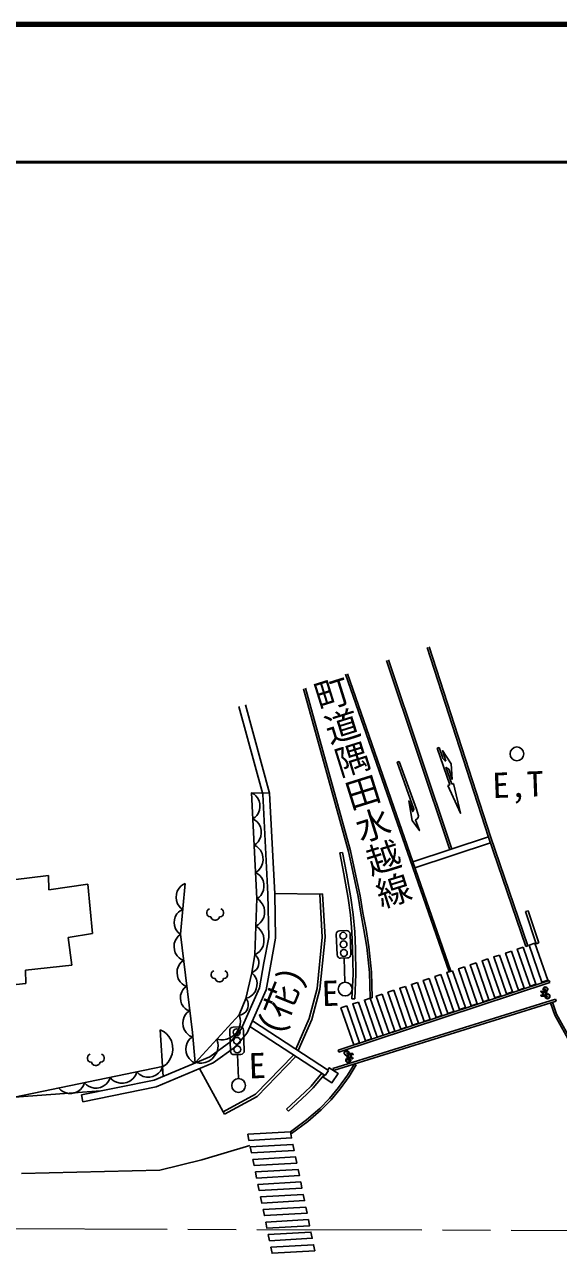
# Model space of a CAD drawing. Units: millimetres, scale not verified. Extents: x 40000 to 680000, y 20000 to 380000.
# Drawn here: x 459294 to 498123, y 291277 to 380000 of the extents above; entities that cross this region are included whole.
import ezdxf
from ezdxf.enums import TextEntityAlignment as Align

# ---------------------------------------------------------------- set-up
doc = ezdxf.new("R2010")
doc.units = ezdxf.units.MM
doc.header["$LTSCALE"] = 1000
doc.linetypes.add('CHAIN', pattern=[18.5, 12, -1.5, 3.5, -1.5])
for name, color, linetype, lineweight in [('M-BGD', 7, 'Continuous', 25), ('M-BMK', 2, 'CHAIN', 13), ('M-STR-STRC', 7, 'Continuous', 25), ('M-TTL', 2, 'Continuous', 140), ('M-TTL-LINE', 7, 'Continuous', 50)]:
    doc.layers.add(name, color=color, linetype=linetype, lineweight=lineweight)
doc.layers.add('M-BMK-HTXT', color=7, linetype='Continuous')
doc.styles.add('@ＭＳ ゴシック', font='')
doc.styles.add('ＭＳ ゴシック', font='')
doc.styles.get('@ＭＳ ゴシック').set_extended_font_data('@MS Gothic')
doc.styles.get('ＭＳ ゴシック').set_extended_font_data('MS Gothic')

# ---------------------------------------------------------------- blocks, each defined once
blk = doc.blocks.new('circle')
at = {"color": 0, "linetype": 'Continuous', "lineweight": -2}
blk.add_circle((0, 0), 1.25, dxfattribs=at)

msp = doc.modelspace()

# ---------------------------------------------------------------- linework, layer by layer
at = {"layer": 'M-BGD'}
for p, q in [((485609, 333775), (490209, 320037)), ((485751, 333823), (490352, 320084)), ((490157, 311161), (482635, 332793)), ((490300, 311209), (482782, 332829)), ((482844, 319911), (479592, 331728)), ((476622, 324069), (474882, 330443)), ((477119, 324149), (475364, 330575)), ((489434, 327472), (489291, 327423)), ((490209, 324754), (489291, 327423)), ((489677, 326764), (489434, 327472)), ((490352, 324803), (489930, 326030)), ((490396, 325138), (490134, 325901)), ((490066, 324705), (490209, 324754)), ((490495, 324852), (490352, 324803)), ((475986, 324063), (475791, 324167)), ((477119, 324149), (475791, 324167)), ((475791, 324167), (476180, 316489)), ((476106, 323955), (475986, 324063)), ((476228, 323809), (476106, 323955)), ((476996, 316805), (476622, 324069)), ((477496, 316822), (477119, 324149)), ((476353, 323587), (476228, 323809)), ((476402, 323361), (476353, 323587)), ((476388, 322904), (476414, 323134)), ((476414, 323134), (476402, 323361)), ((475887, 322270), (476071, 322393)), ((476082, 322166), (475887, 322270)), ((476071, 322393), (476179, 322513)), ((476202, 322058), (476082, 322166)), ((476179, 322513), (476285, 322670)), ((476285, 322670), (476388, 322904)), ((476324, 321911), (476202, 322058)), ((476449, 321690), (476324, 321911)), ((476498, 321464), (476449, 321690)), ((476484, 321006), (476510, 321236)), ((476510, 321236), (476498, 321464)), ((475983, 320372), (476167, 320496)), ((476189, 320263), (475983, 320372)), ((476167, 320496), (476275, 320615)), ((476275, 320615), (476381, 320773)), ((476381, 320773), (476484, 321006)), ((487536, 319157), (493032, 320967)), ((487684, 318731), (493174, 320540)), ((476315, 320149), (476189, 320263)), ((476443, 319995), (476315, 320149)), ((476575, 319761), (476443, 319995)), ((476627, 319524), (476575, 319761)), ((476639, 319284), (476627, 319524)), ((476278, 318505), (476392, 318631)), ((476392, 318631), (476503, 318797)), ((476503, 318797), (476611, 319042)), ((476611, 319042), (476639, 319284)), ((461041, 318156), (453157, 317213)), ((461072, 317119), (461041, 318156)), ((476084, 318375), (476278, 318505)), ((476280, 318271), (476084, 318375)), ((476399, 318162), (476280, 318271)), ((476521, 318016), (476399, 318162)), ((476646, 317795), (476521, 318016)), ((476696, 317569), (476646, 317795)), ((463899, 317528), (461072, 317119)), ((464245, 313947), (463899, 317528)), ((470344, 316805), (470323, 316578)), ((470403, 317028), (470344, 316805)), ((470538, 317245), (470403, 317028)), ((470666, 317385), (470538, 317245)), ((470644, 313900), (470989, 317575)), ((470790, 317488), (470666, 317385)), ((470990, 317584), (470790, 317488)), ((476472, 316720), (476578, 316878)), ((476578, 316878), (476681, 317111)), ((476681, 317111), (476707, 317341)), ((476707, 317341), (476696, 317569)), ((477050, 313654), (476996, 316805)), ((480757, 316809), (477494, 316855)), ((477551, 313612), (477496, 316822)), ((480957, 316821), (480757, 316809)), ((480945, 313683), (480757, 316809)), ((481146, 313679), (480957, 316821)), ((470323, 316578), (470339, 316347)), ((470339, 316347), (470431, 316110)), ((470431, 316110), (470531, 315948)), ((470531, 315948), (470634, 315823)), ((476180, 316489), (476032, 312415)), ((476180, 316477), (476364, 316601)), ((476375, 316362), (476180, 316489)), ((476364, 316601), (476472, 316720)), ((476491, 316238), (476375, 316362)), ((476605, 316073), (476491, 316238)), ((476716, 315829), (476605, 316073)), ((470256, 315166), (470200, 314954)), ((470384, 315371), (470256, 315166)), ((470505, 315504), (470384, 315371)), ((470623, 315601), (470505, 315504)), ((470812, 315692), (470623, 315601)), ((470634, 315823), (470812, 315692)), ((472583, 315594), (472559, 315498)), ((472559, 315498), (472559, 315402)), ((472559, 315402), (472583, 315306)), ((472655, 315690), (472583, 315594)), ((472583, 315306), (472631, 315234)), ((472631, 315234), (472703, 315186)), ((472751, 315738), (472655, 315690)), ((472703, 315186), (472799, 315162)), ((472799, 315162), (472847, 315162)), ((472847, 315162), (472871, 315090)), ((472871, 315090), (472919, 315018)), ((472919, 315018), (473015, 314946)), ((473279, 314946), (473375, 314994)), ((473375, 314994), (473423, 315042)), ((473423, 315042), (473447, 315090)), ((473447, 315090), (473471, 315162)), ((473471, 315162), (473519, 315162)), ((473519, 315162), (473615, 315186)), ((473663, 315690), (473567, 315738)), ((473615, 315186), (473687, 315234)), ((473735, 315594), (473663, 315690)), ((473687, 315234), (473735, 315306)), ((473759, 315498), (473735, 315594)), ((473735, 315306), (473759, 315402)), ((473759, 315402), (473759, 315498)), ((476561, 314874), (476690, 315110)), ((476690, 315110), (476739, 315348)), ((476747, 315588), (476716, 315829)), ((476739, 315348), (476747, 315588)), ((470200, 314954), (470180, 314739)), ((470180, 314739), (470196, 314521)), ((470196, 314521), (470283, 314295)), ((470283, 314295), (470377, 314142)), ((470377, 314142), (470474, 314024)), ((473015, 314946), (473111, 314922)), ((473111, 314922), (473207, 314922)), ((473207, 314922), (473279, 314946)), ((476107, 314490), (476312, 314603)), ((476313, 314357), (476107, 314490)), ((476312, 314603), (476436, 314719)), ((476434, 314226), (476313, 314357)), ((476554, 314054), (476434, 314226)), ((476436, 314719), (476561, 314874)), ((482703, 314170), (482203, 314151)), ((462482, 313670), (464245, 313947)), ((462733, 311659), (462482, 313670)), ((470186, 313220), (470174, 312989)), ((470273, 313459), (470186, 313220)), ((470369, 313623), (470273, 313459)), ((470470, 313749), (470369, 313623)), ((470645, 313884), (470470, 313749)), ((470474, 314024), (470644, 313900)), ((471509, 306747), (470644, 313900)), ((476671, 313798), (476554, 314054)), ((476643, 313042), (476694, 313292)), ((476704, 313544), (476671, 313798)), ((476694, 313292), (476704, 313544)), ((476707, 311817), (477050, 313654)), ((477199, 311727), (477551, 313612)), ((480575, 309943), (480945, 313683)), ((480772, 309907), (481146, 313679)), ((481963, 313892), (482018, 312393)), ((483018, 312430), (482962, 313929)), ((470174, 312989), (470200, 312762)), ((470200, 312762), (470264, 312540)), ((470264, 312540), (470403, 312326)), ((470403, 312326), (470534, 312188)), ((476032, 312415), (475836, 311090)), ((476031, 312392), (476246, 312510)), ((476149, 312319), (476032, 312415)), ((476215, 312231), (476149, 312319)), ((476246, 312510), (476376, 312631)), ((476376, 312631), (476508, 312795)), ((476508, 312795), (476643, 313042)), ((495752, 313012), (495894, 313061)), ((459372, 311282), (462733, 311659)), ((470490, 311571), (470403, 311332)), ((470586, 311735), (470490, 311571)), ((470534, 312188), (470660, 312088)), ((470686, 311862), (470586, 311735)), ((470660, 312088), (470862, 311997)), ((470862, 311997), (470686, 311862)), ((476163, 311345), (476263, 311488)), ((476277, 312116), (476215, 312231)), ((476263, 311488), (476311, 311638)), ((476331, 311951), (476277, 312116)), ((476311, 311638), (476334, 311792)), ((476334, 311792), (476331, 311951)), ((476378, 309997), (476707, 311817)), ((476859, 309849), (477199, 311727)), ((482277, 312153), (482777, 312171)), ((482527, 312162), (482592, 310413)), ((459404, 310309), (459372, 311282)), ((470403, 311332), (470391, 311101)), ((470391, 311101), (470417, 310875)), ((470417, 310875), (470480, 310652)), ((470480, 310652), (470620, 310439)), ((472889, 311103), (472865, 311007)), ((472865, 311007), (472865, 310911)), ((472865, 310911), (472889, 310815)), ((472961, 311199), (472889, 311103)), ((472889, 310815), (472937, 310743)), ((472937, 310743), (473009, 310695)), ((473057, 311247), (472961, 311199)), ((473009, 310695), (473105, 310671)), ((473105, 310671), (473153, 310671)), ((473153, 310671), (473177, 310599)), ((473177, 310599), (473225, 310527)), ((473681, 310503), (473729, 310551)), ((473729, 310551), (473753, 310599)), ((473753, 310599), (473777, 310671)), ((473777, 310671), (473825, 310671)), ((473825, 310671), (473921, 310695)), ((473969, 311199), (473873, 311247)), ((473921, 310695), (473993, 310743)), ((474041, 311103), (473969, 311199)), ((473993, 310743), (474041, 310815)), ((474065, 311007), (474041, 311103)), ((474041, 310815), (474065, 310911)), ((474065, 310911), (474065, 311007)), ((475836, 311090), (475394, 309225)), ((475995, 310935), (475836, 311090)), ((475842, 311129), (475982, 311187)), ((475982, 311187), (476070, 311253)), ((476079, 310798), (475995, 310935)), ((476070, 311253), (476163, 311345)), ((476155, 310624), (476079, 310798)), ((476214, 310376), (476155, 310624)), ((455729, 309932), (459404, 310309)), ((470620, 310439), (470750, 310301)), ((470726, 309706), (470643, 309479)), ((470817, 309862), (470726, 309706)), ((470750, 310301), (470876, 310201)), ((470912, 309981), (470817, 309862)), ((470876, 310201), (471078, 310109)), ((471078, 310109), (470912, 309981)), ((473225, 310527), (473321, 310455)), ((473321, 310455), (473417, 310431)), ((473417, 310431), (473513, 310431)), ((473513, 310431), (473585, 310455)), ((473585, 310455), (473681, 310503)), ((475048, 306998), (476378, 309997)), ((475477, 306733), (476859, 309849)), ((475892, 309515), (476056, 309710)), ((476056, 309710), (476145, 309923)), ((476145, 309923), (476198, 310145)), ((476198, 310145), (476214, 310376)), ((479986, 307774), (480575, 309943)), ((480175, 307708), (480772, 309907)), ((497446, 310525), (482110, 305474)), ((497493, 310383), (482157, 305332)), ((496831, 309769), (496856, 309776)), ((496857, 309685), (496831, 309769)), ((496856, 309776), (496869, 309735)), ((496883, 309693), (496857, 309685)), ((496950, 309715), (496869, 309735)), ((496883, 309693), (496880, 309701)), ((496880, 309701), (496921, 309690)), ((497008, 309413), (496921, 309690)), ((496950, 309715), (497023, 309782)), ((497042, 309421), (496961, 309680)), ((496961, 309680), (497210, 309616)), ((497044, 309760), (496986, 309705)), ((497199, 309650), (496986, 309705)), ((497045, 309802), (497128, 309880)), ((497138, 309847), (497065, 309780)), ((497122, 309899), (497155, 309909)), ((497128, 309880), (497122, 309899)), ((497171, 309742), (497138, 309847)), ((497155, 309909), (497206, 309748)), ((497199, 309650), (497179, 309715)), ((497214, 309722), (497236, 309652)), ((497260, 309659), (497236, 309652)), ((497285, 309579), (497260, 309659)), ((497446, 310525), (497493, 310383)), ((470643, 309479), (470632, 309261)), ((470632, 309261), (470657, 309046)), ((470657, 309046), (470717, 308835)), ((470717, 308835), (470849, 308633)), ((475394, 309225), (474903, 308047)), ((475484, 309103), (475394, 309225)), ((475398, 309241), (475609, 309308)), ((475526, 309001), (475484, 309103)), ((475558, 308875), (475526, 309001)), ((475570, 308701), (475558, 308875)), ((475609, 309308), (475746, 309393)), ((475746, 309393), (475892, 309515)), ((497906, 309179), (481714, 304145)), ((497950, 309036), (481758, 304002)), ((484430, 309274), (484580, 309279)), ((496856, 309393), (496830, 309477)), ((496856, 309393), (497144, 309381)), ((497008, 309413), (496876, 309419)), ((497042, 309421), (497214, 309603)), ((497075, 309410), (497225, 309569)), ((497145, 309407), (497075, 309410)), ((497170, 309380), (497318, 309373)), ((497321, 309400), (497171, 309406)), ((497214, 309603), (497210, 309616)), ((497227, 309561), (497225, 309569)), ((497285, 309579), (497227, 309561)), ((497950, 309036), (497906, 309179)), ((470911, 307896), (470824, 307656)), ((470849, 308633), (470973, 308502)), ((471007, 308060), (470911, 307896)), ((470973, 308502), (471092, 308407)), ((471107, 308186), (471007, 308060)), ((471092, 308407), (471283, 308321)), ((471283, 308321), (471107, 308186)), ((474903, 308047), (471716, 304545)), ((474894, 308025), (475044, 308047)), ((474984, 307779), (474903, 308047)), ((475044, 308047), (475146, 308089)), ((475146, 308089), (475258, 308155)), ((475258, 308155), (475390, 308269)), ((475390, 308269), (475474, 308403)), ((475474, 308403), (475534, 308547)), ((475534, 308547), (475570, 308701)), ((470824, 307656), (470812, 307425)), ((470812, 307425), (470838, 307199)), ((470838, 307199), (470902, 306976)), ((474303, 306095), (475048, 306998)), ((474958, 307165), (474459, 307146)), ((474725, 306782), (474883, 307027)), ((474883, 307027), (474971, 307337)), ((474971, 307337), (474994, 307576)), ((474994, 307576), (474984, 307779)), ((481157, 303632), (475684, 307200)), ((481403, 304009), (475869, 307617)), ((479031, 305555), (479986, 307774)), ((479201, 305444), (480175, 307708)), ((469447, 306813), (469167, 306958)), ((469167, 306958), (469381, 303569)), ((469619, 306662), (469447, 306813)), ((469794, 306456), (469619, 306662)), ((469976, 306143), (469794, 306456)), ((470050, 305823), (469976, 306143)), ((470902, 306976), (471041, 306763)), ((471041, 306763), (471172, 306625)), ((471224, 306172), (471128, 306008)), ((471172, 306625), (471298, 306525)), ((471324, 306298), (471224, 306172)), ((471298, 306525), (471500, 306433)), ((471500, 306433), (471324, 306298)), ((471716, 304545), (471509, 306747)), ((472768, 304985), (474303, 306095)), ((473288, 306272), (473562, 306217)), ((473365, 306015), (473288, 306272)), ((473562, 306217), (473766, 306227)), ((473766, 306227), (474002, 306272)), ((474002, 306272), (474302, 306388)), ((474218, 306887), (474273, 305388)), ((474302, 306388), (474531, 306569)), ((474531, 306569), (474725, 306782)), ((474648, 305727), (475477, 306733)), ((475273, 305425), (475217, 306924)), ((470037, 305173), (470071, 305500)), ((470071, 305500), (470050, 305823)), ((471040, 305768), (471029, 305538)), ((471029, 305538), (471055, 305311)), ((471128, 306008), (471040, 305768)), ((471055, 305311), (471118, 305089)), ((473014, 304546), (474648, 305727)), ((473117, 305059), (473269, 305294)), ((473269, 305294), (473352, 305591)), ((473352, 305591), (473374, 305820)), ((473374, 305820), (473365, 306015)), ((482157, 305332), (482110, 305474)), ((482714, 305245), (482863, 305229)), ((482866, 305255), (482719, 305271)), ((482959, 305218), (482799, 305070)), ((482889, 305226), (482959, 305218)), ((483178, 305221), (482892, 305252)), ((483026, 305211), (483157, 305197)), ((483026, 305211), (483094, 304929)), ((483178, 305221), (483199, 305135)), ((463908, 305030), (463884, 304934)), ((463884, 304934), (463884, 304838)), ((463884, 304838), (463908, 304742)), ((463980, 305126), (463908, 305030)), ((463908, 304742), (463956, 304670)), ((463956, 304670), (464028, 304622)), ((464076, 305174), (463980, 305126)), ((464028, 304622), (464124, 304598)), ((464124, 304598), (464172, 304598)), ((464172, 304598), (464196, 304526)), ((464196, 304526), (464244, 304454)), ((464244, 304454), (464340, 304382)), ((464340, 304382), (464436, 304358)), ((464436, 304358), (464532, 304358)), ((464532, 304358), (464604, 304382)), ((464604, 304382), (464700, 304430)), ((464700, 304430), (464748, 304478)), ((464748, 304478), (464772, 304526)), ((464772, 304526), (464796, 304598)), ((464796, 304598), (464844, 304598)), ((464844, 304598), (464940, 304622)), ((464988, 305126), (464892, 305174)), ((464940, 304622), (465012, 304670)), ((465060, 305030), (464988, 305126)), ((465012, 304670), (465060, 304742)), ((465084, 304934), (465060, 305030)), ((465060, 304742), (465084, 304838)), ((465084, 304838), (465084, 304934)), ((468720, 303293), (472768, 304985)), ((468868, 302812), (473014, 304546)), ((469337, 304263), (469596, 304442)), ((469596, 304442), (469748, 304614)), ((469748, 304614), (469896, 304840)), ((469896, 304840), (470037, 305173)), ((471118, 305089), (471258, 304875)), ((471258, 304875), (471388, 304737)), ((471388, 304737), (471514, 304637)), ((471514, 304637), (471716, 304545)), ((471740, 304571), (472003, 304519)), ((472003, 304519), (472198, 304528)), ((472198, 304528), (472424, 304571)), ((472424, 304571), (472711, 304682)), ((472711, 304682), (472931, 304855)), ((472931, 304855), (473117, 305059)), ((474533, 305148), (475032, 305166)), ((474782, 305157), (474847, 303408)), ((476095, 302278), (478844, 305119)), ((476217, 302116), (479013, 305006)), ((478844, 305119), (478851, 305135)), ((479013, 305006), (479021, 305025)), ((482738, 305064), (482797, 305078)), ((482738, 305064), (482757, 304982)), ((482757, 304982), (482782, 304988)), ((482799, 304916), (482782, 304988)), ((482797, 305078), (482799, 305070)), ((482845, 304726), (482806, 304891)), ((482991, 305206), (482807, 305035)), ((482807, 305035), (482810, 305022)), ((483054, 304942), (482810, 305022)), ((482818, 304987), (482834, 304921)), ((482818, 304987), (483028, 304918)), ((482841, 304894), (482867, 304787)), ((482879, 304734), (482845, 304726)), ((482867, 304787), (482944, 304849)), ((482963, 304825), (482875, 304754)), ((482875, 304754), (482879, 304734)), ((482966, 304868), (483028, 304918)), ((483063, 304907), (482986, 304844)), ((482991, 305206), (483054, 304942)), ((483063, 304907), (483142, 304880)), ((483134, 304916), (483094, 304929)), ((483132, 304924), (483158, 304930)), ((483132, 304924), (483134, 304916)), ((483152, 304839), (483142, 304880)), ((483178, 304845), (483152, 304839)), ((483158, 304930), (483178, 304845)), ((483294, 304479), (483421, 304400)), ((469335, 304291), (458573, 302053)), ((465444, 303287), (465517, 303497)), ((465517, 303497), (465675, 303325)), ((467173, 303392), (467305, 303542)), ((467305, 303542), (467398, 303684)), ((467398, 303684), (467475, 303904)), ((467475, 303904), (467625, 303741)), ((467625, 303741), (467760, 303653)), ((467760, 303653), (467932, 303572)), ((467932, 303572), (468178, 303507)), ((468178, 303507), (468409, 303516)), ((468409, 303516), (468633, 303562)), ((468633, 303562), (468848, 303646)), ((468848, 303646), (469048, 303804)), ((469048, 303804), (469174, 303947)), ((469174, 303947), (469262, 304081)), ((469262, 304081), (469335, 304291)), ((472027, 304133), (473735, 301005)), ((481109, 303663), (481012, 303514)), ((481157, 303632), (481403, 304009)), ((481758, 304002), (481714, 304145)), ((461796, 302723), (461947, 302560)), ((461947, 302560), (462081, 302472)), ((463170, 302465), (463370, 302623)), ((463370, 302623), (463495, 302766)), ((463441, 302222), (468720, 303293)), ((463495, 302766), (463584, 302901)), ((463540, 301732), (468868, 302812)), ((463584, 302901), (463657, 303110)), ((463657, 303110), (463807, 302947)), ((463807, 302947), (463942, 302859)), ((463942, 302859), (464114, 302778)), ((464114, 302778), (464360, 302713)), ((464360, 302713), (464591, 302722)), ((464591, 302722), (464814, 302768)), ((464814, 302768), (465030, 302852)), ((465030, 302852), (465230, 303010)), ((465230, 303010), (465355, 303153)), ((465355, 303153), (465444, 303287)), ((465675, 303325), (465817, 303232)), ((465817, 303232), (465998, 303147)), ((465998, 303147), (466257, 303079)), ((466257, 303079), (466500, 303088)), ((466500, 303088), (466735, 303137)), ((466735, 303137), (466962, 303225)), ((466962, 303225), (467173, 303392)), ((458573, 302053), (464858, 302509)), ((462081, 302472), (462253, 302391)), ((462253, 302391), (462500, 302326)), ((462500, 302326), (462731, 302335)), ((462731, 302335), (462954, 302382)), ((462954, 302382), (463170, 302465)), ((463441, 302222), (463540, 301732)), ((473735, 301005), (476095, 302278)), ((473830, 300829), (476217, 302116)), ((473735, 301005), (473830, 300829)), ((478628, 299544), (478718, 299424)), ((472200, 297518), (475686, 298537)), ((469139, 296752), (472200, 297518)), ((459084, 296510), (469139, 296752))]:
    msp.add_line(p, q, dxfattribs=at)
for points in [[(488565, 334734), (493038, 320948), (493704, 318962), (495752, 313012)], [(488707, 334781), (493180, 320995), (493846, 319010), (495894, 313061)], [(479736, 331768), (482990, 319946), (483313, 318477), (483702, 316678), (483901, 315456), (484126, 314248), (484335, 312989), (484518, 311137), (484580, 309279)], [(490396, 325138), (490322, 326285), (489675, 327235), (489937, 326473)], [(490066, 324705), (491002, 322682), (490495, 324852)], [(482844, 319911), (483166, 318445), (483554, 316650), (483754, 315430), (483978, 314222), (484186, 312969), (484368, 311127), (484430, 309274)], [(496830, 309477), (496855, 309485), (496876, 309419)], [(497318, 309373), (497319, 309386), (497321, 309400)], [(511848, 295062), (510450, 295542), (509257, 296074), (508113, 296659), (507049, 297280), (506480, 297657), (505511, 298360), (504555, 299163), (503606, 300022), (502777, 300847), (502318, 301355), (500819, 303267), (500398, 303819), (499665, 304828), (499036, 305884), (497846, 308020), (497533, 308907)], [(511897, 295204), (510505, 295681), (509322, 296209), (508185, 296791), (507128, 297407), (506566, 297781), (505603, 298478), (504654, 299276), (503709, 300131), (502886, 300950), (502433, 301452), (500937, 303359), (500518, 303908), (499791, 304910), (499166, 305959), (497983, 308082), (497677, 308951)], [(482719, 305271), (482716, 305258), (482714, 305245)], [(483294, 304479), (482779, 303647), (482132, 302755), (481479, 301971), (480756, 301237), (479792, 300414), (478628, 299544)], [(483421, 304400), (482904, 303563), (482251, 302663), (481590, 301871), (480859, 301128), (479886, 300297), (478718, 299424)], [(483199, 305135), (483173, 305129), (483157, 305197)], [(481012, 303514), (481647, 303104), (482089, 303789), (481454, 304198), (481353, 304041)]]:
    msp.add_lwpolyline(points, dxfattribs=at)
for points in [[(486534, 326446), (487786, 322977), (487933, 322507), (487905, 322382), (487822, 322267), (487732, 322202), (488002, 321427), (487483, 322167), (487237, 323587), (487519, 322814), (487611, 322987), (486397, 326397)], [(496403, 313239), (497335, 310554), (496908, 310412), (495976, 313097)], [(493839, 312386), (494771, 309701), (494344, 309559), (493412, 312244)], [(494694, 312670), (495625, 309985), (495198, 309843), (494267, 312528)], [(495549, 312955), (496480, 310269), (496053, 310127), (495122, 312813)], [(491276, 311533), (492207, 308848), (491780, 308706), (490848, 311391)], [(492130, 311817), (493061, 309132), (492634, 308990), (491703, 311675)], [(492985, 312102), (493916, 309416), (493489, 309274), (492558, 311960)], [(488712, 310680), (489643, 307995), (489216, 307853), (488285, 310538)], [(489566, 310965), (490497, 308279), (490070, 308137), (489139, 310822)], [(490421, 311249), (491352, 308563), (490925, 308421), (489994, 311107)], [(486148, 309827), (487079, 307142), (486652, 307000), (485721, 309685)], [(487002, 310112), (487933, 307426), (487506, 307284), (486575, 309970)], [(487857, 310396), (488788, 307710), (488361, 307568), (487430, 310254)], [(483584, 308974), (484515, 306289), (484088, 306147), (483157, 308832)], [(484438, 309259), (485369, 306573), (484942, 306431), (484011, 309117)], [(485293, 309543), (486224, 306857), (485797, 306715), (484866, 309401)], [(482729, 308690), (483660, 306005), (483233, 305862), (482302, 308548)], [(475524, 299365), (478628, 299544), (478719, 299098), (475615, 298919)], [(475710, 298453), (478815, 298632), (478906, 298187), (475802, 298008)], [(475897, 297542), (479002, 297721), (479093, 297275), (475989, 297096)], [(476084, 296630), (479189, 296809), (479280, 296364), (476176, 296185)], [(476271, 295719), (479376, 295898), (479467, 295452), (476363, 295273)], [(476458, 294807), (479562, 294987), (479654, 294541), (476549, 294362)], [(476645, 293896), (479749, 294075), (479841, 293630), (476736, 293451)], [(476832, 292985), (479936, 293164), (480028, 292718), (476923, 292539)], [(477019, 292073), (480123, 292252), (480215, 291807), (477110, 291628)], [(477206, 291162), (480310, 291341), (480401, 290895), (477297, 290716)]]:
    msp.add_lwpolyline(points, close=True, dxfattribs=at)
for centre in [(482467, 313786), (482490, 313161), (482513, 312537), (474722, 306781), (474745, 306156), (474769, 305532)]:
    msp.add_circle(centre, 250, dxfattribs=at)
for centre, radius, start, end in [((490154, 326928), 504, 198.98407, 244.55709), ((490567, 326811), 1008, 198.98408, 198.9841), ((490567, 326811), 1008, 230.77242, 244.55709), ((482212, 313901), 250, 92.12218, 182.12218), ((482712, 313920), 250, 2.12218, 92.12218), ((482268, 312403), 250, 182.12218, 272.12218), ((482768, 312421), 250, 272.12218, 2.12218), ((497162, 309890), 176, 287.18718, 217.91779), ((497165, 309891), 150, 286.01199, 216.52995), ((497162, 309890), 176, 227.95739, 275.6466), ((497165, 309891), 150, 228.34754, 272.35998), ((497319, 309386), 176, 181.81446, 173.21201), ((497319, 309386), 150, 182.57297, 172.44879), ((474468, 306897), 250, 92.12218, 182.12218), ((474967, 306915), 250, 2.12218, 92.12218), ((474523, 305398), 250, 182.12218, 272.12218), ((475023, 305416), 250, 272.12218, 2.12218), ((482716, 305258), 176, 358.01493, 349.41248), ((482716, 305258), 150, 358.77345, 348.64926), ((482840, 304745), 176, 103.38766, 34.11826), ((482837, 304744), 150, 102.21246, 32.73042), ((482840, 304745), 176, 44.15786, 91.84707), ((482837, 304744), 150, 44.54801, 88.56046)]:
    msp.add_arc(centre, radius, start, end, dxfattribs=at)
at = {"layer": 'M-BMK'}
msp.add_line((402179, 292674), (501249, 292375), dxfattribs=at)
at = {"layer": 'M-STR-STRC'}
for p, q in [((482225, 319802), (482420, 319848)), ((495717, 315544), (495907, 315606)), ((496491, 313205), (495717, 315544)), ((496681, 313268), (495907, 315606)), ((496491, 313205), (496681, 313268)), ((483101, 309206), (483301, 309196)), ((478488, 301051), (478353, 301199))]:
    msp.add_line(p, q, dxfattribs=at)
for points in [[(482225, 319802), (482517, 318290), (482820, 316508), (482990, 315298), (483105, 314065), (483154, 312842), (483191, 310997), (483101, 309206)], [(482420, 319848), (482714, 318326), (483017, 316539), (483188, 315321), (483305, 314078), (483354, 312848), (483391, 310994), (483301, 309196)], [(480907, 303795), (480133, 302862), (479689, 302413), (478353, 301199)], [(481075, 303685), (480282, 302727), (479827, 302268), (478488, 301051)]]:
    msp.add_lwpolyline(points, dxfattribs=at)
at = {"layer": 'M-TTL'}
msp.add_line((680000, 380000), (40000, 380000), dxfattribs=at)
at = {"layer": 'M-TTL-LINE'}
msp.add_line((40000, 370000), (680000, 370000), dxfattribs=at)

# ---------------------------------------------------------------- block references
at = {"layer": 'M-BGD', "xscale": 400, "yscale": 400, "rotation": 270}
for p in [(495095, 327002), (482610, 309913), (474866, 302909)]:
    msp.add_blockref('circle', p, dxfattribs=at)

# ---------------------------------------------------------------- texts
at = {"layer": 'M-BGD', "style": 'ＭＳ ゴシック'}
for s, p in [('E,T', (495180, 324775)), ('E', (481532, 309608)), ('E', (476224, 304354))]:
    msp.add_text(s, height=1833, rotation=2.122, dxfattribs=at).set_placement(p, align=Align.MIDDLE_CENTER)
msp.add_text('(花)', height=1833, rotation=68, dxfattribs=at).set_placement((478374, 306239), align=Align.BOTTOM_LEFT)
at = {"layer": 'M-BMK-HTXT', "style": '@ＭＳ ゴシック'}
msp.add_text('町道隅田水越線', height=1833, rotation=287.377, dxfattribs=at).set_placement((479835, 332151), align=Align.BOTTOM_LEFT)

doc.saveas('drawing.dxf')
